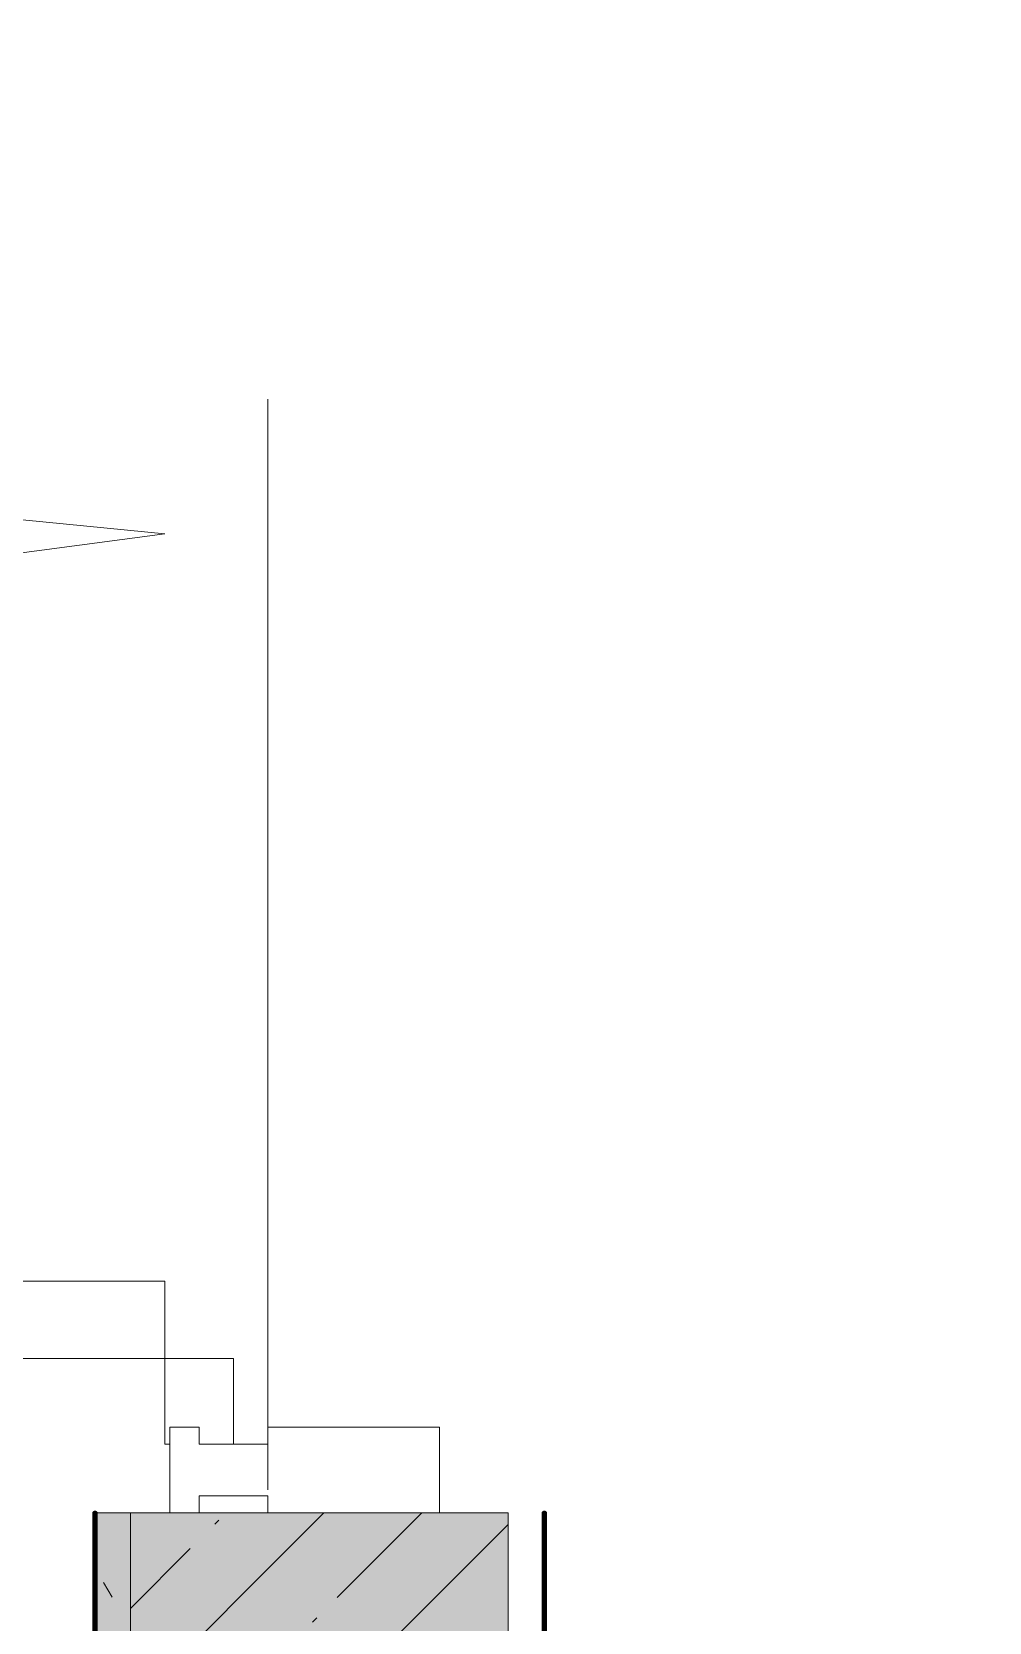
# Model space of a CAD drawing. Header units: millimetres. Extents: x -3817 to 677485, y -22715 to 103890.
# Drawn here: x 75666 to 76223, y 11178 to 12104 of the extents above; entities that cross this region are included whole.
import ezdxf

# ---------------------------------------------------------------- set-up
doc = ezdxf.new("R2010")
doc.units = ezdxf.units.MM
doc.layers.add('PDF _Геометрия', color=7, linetype='Continuous', true_color=0x1d1d1d)
doc.layers.add('PDF _Сплошная заливка', color=7, linetype='Continuous', true_color=0xffffff)

msp = doc.modelspace()

# ---------------------------------------------------------------- linework, layer by layer
at = {"layer": 'PDF _Геометрия', "color": 253, "lineweight": 9, "true_color": 0xaaaaaa}
for points in [[(75743.26, 11331.35), (75263.26, 11331.35), (75279.62, 11455.58), (75327.57, 11571.35), (75403.85, 11670.76), (75503.26, 11747.04), (75619.03, 11794.99), (75743.26, 11811.35), (75579.39, 11827.49), (75421.81, 11875.29), (75276.58, 11952.92), (75149.29, 12057.38), (75044.83, 12184.67), (74967.2, 12329.9), (74919.4, 12487.47), (74903.26, 12651.35), (75743.26, 12651.35)], [(75803.26, 11254.76), (75803.26, 11889.76)], [(75746.26, 11281.35), (75743.26, 11281.35), (75743.26, 11331.35), (75783.26, 11331.35), (75783.26, 11281.35)]]:
    msp.add_lwpolyline(points, dxfattribs=at)
for points in [[(75743.26, 11376.35), (75743.26, 11331.35), (75263.26, 11331.35), (75263.26, 11376.35), (75743.26, 11376.35), (75263.26, 11376.35), (75263.26, 11331.35), (75743.26, 11331.35)], [(75743.26, 11331.35), (75783.26, 11331.35), (75783.26, 11281.35), (75783.26, 11331.35), (75743.26, 11331.35), (75743.26, 11281.35), (75746.26, 11281.35), (75743.26, 11281.35)]]:
    msp.add_lwpolyline(points, close=True, dxfattribs=at)
at = {"layer": 'PDF _Геометрия', "color": 253, "lineweight": 13, "true_color": 0xaaaaaa}
msp.add_lwpolyline([(75763.26, 11281.35), (75783.26, 11281.35), (75783.26, 11331.35), (75743.26, 11331.35), (75743.26, 11281.35), (75746.26, 11281.35)], dxfattribs=at)
at = {"layer": 'PDF _Геометрия', "color": 7, "lineweight": 20}
msp.add_lwpolyline([(75763.26, 11281.35), (75763.26, 11291.35), (75746.26, 11291.35), (75746.26, 11241.35), (75763.26, 11241.35), (75763.26, 11251.35), (75803.26, 11251.35), (75803.26, 11241.35), (75903.26, 11241.35), (75903.26, 11291.35), (75803.26, 11291.35), (75803.26, 11281.35)], close=True, dxfattribs=at)
at = {"layer": 'PDF _Геометрия', "color": 231, "lineweight": 70, "true_color": 0xff80c0}
msp.add_lwpolyline([(75703.26, 9832.35), (73973.26, 9832.35), (73973.26, 9831.35), (75703.26, 9831.35), (75703.26, 11241.35), (75702.26, 11241.35), (75702.26, 9831.35)], dxfattribs=at)
at = {"layer": 'PDF _Геометрия', "color": 9, "lineweight": 9, "true_color": 0xc0c0c0}
msp.add_lwpolyline([(76223.26, 11119.35), (76223.26, 11131.35), (75953.26, 11131.35), (75953.26, 11111.35), (76193.26, 11111.35), (75943.26, 11111.35), (75943.26, 11241.35), (75723.26, 11241.35), (75703.26, 11241.35), (75703.26, 9832.35)], dxfattribs=at)
at = {"layer": 'PDF _Геометрия', "lineweight": 9}
for points in [[(75723.26, 11128.73), (75835.88, 11241.35)], [(75843.66, 11192.11), (75892.9, 11241.35)], [(75723.26, 11014.69), (75943.26, 11234.69)], [(75772.38, 11234.88), (75774.75, 11237.25)], [(75723.26, 11185.76), (75758.12, 11220.62)], [(75829.4, 11177.85), (75831.78, 11180.22)]]:
    msp.add_lwpolyline(points, dxfattribs=at)
at = {"layer": 'PDF _Геометрия', "color": 7, "lineweight": 9}
msp.add_lwpolyline([(75723.26, 11241.35), (75723.26, 9811.35)], close=True, dxfattribs=at)
at = {"layer": 'PDF _Геометрия', "color": 231, "lineweight": 70, "true_color": 0xff80c0}
msp.add_lwpolyline([(75964.76, 11132.35), (75964.76, 11241.35), (75963.76, 11241.35), (75963.76, 11132.35)], close=True, dxfattribs=at)
at = {"layer": 'PDF _Геометрия', "color": 253, "lineweight": 9, "true_color": 0x9b9b9b}
msp.add_lwpolyline([(75712.6, 11192.24), (75707.58, 11200.95)], dxfattribs=at)
at = {"layer": 'PDF _Сплошная заливка', "lineweight": 35, "transparency": 33554559}
for points in [[(75723.26, 9811.35), (75723.26, 11241.35), (75703.26, 9811.35), (75703.26, 11241.35)], [(75943.26, 9811.35), (75943.26, 11241.35), (75723.26, 9811.35), (75723.26, 11241.35)]]:
    msp.add_solid(points, dxfattribs=at)
at = {"layer": 'PDF _Сплошная заливка', "color": 254, "lineweight": 35, "true_color": 0xffb9dc, "transparency": 33554559}
msp.add_solid([(75963.76, 11132.35), (75964.76, 11132.35), (75963.76, 11189.38)], dxfattribs=at)

doc.saveas('drawing.dxf')
